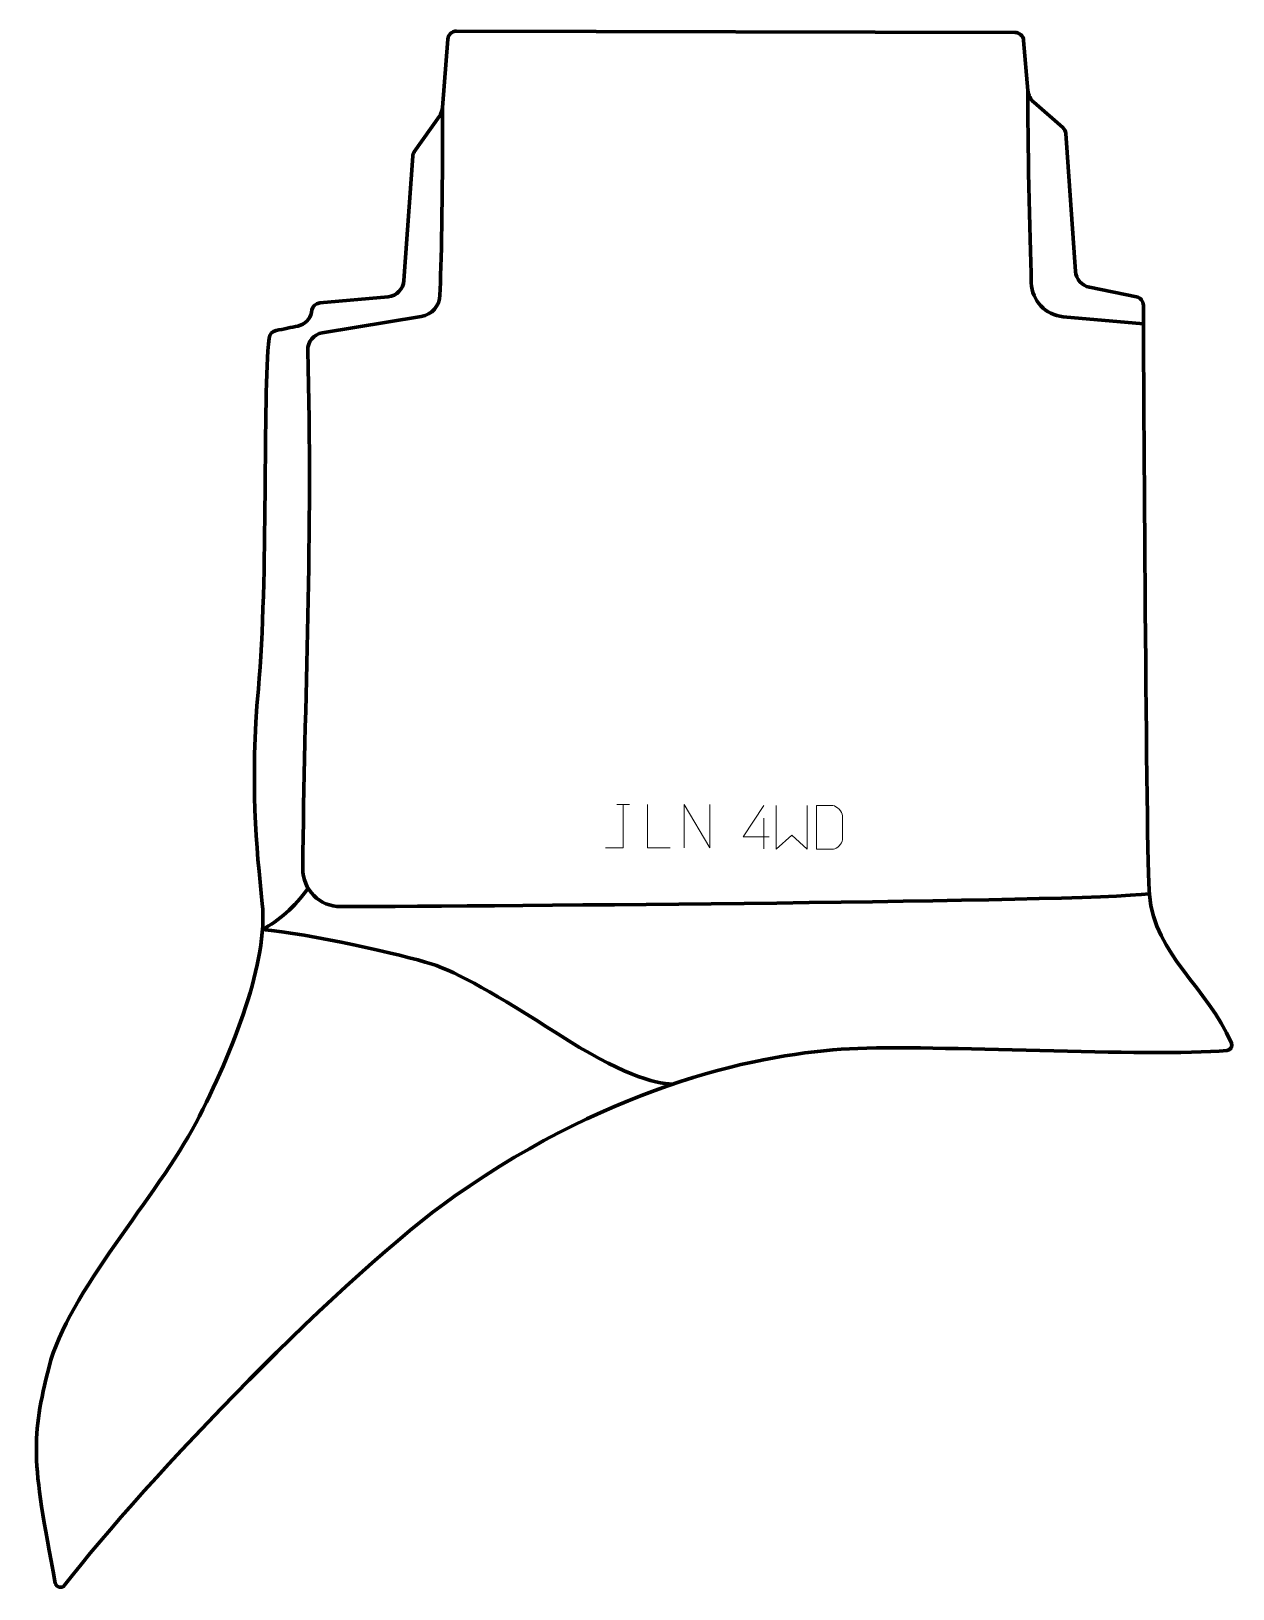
# Model space of a CAD drawing. Header units: millimetres. Extents: x -356 to 332, y -443 to 449.
import ezdxf

# ---------------------------------------------------------------- set-up
doc = ezdxf.new("R2010")
doc.units = ezdxf.units.MM
doc.header["$MEASUREMENT"] = 0
for name, color, linetype in [('layer 1', 7, 'Continuous'), ('layer 2', 7, 'Continuous'), ('layer 3', 7, 'Continuous')]:
    doc.layers.add(name, color=color, linetype=linetype)

msp = doc.modelspace()

# ---------------------------------------------------------------- linework, layer by layer
at = {"layer": 'layer 1', "color": 250, "lineweight": 9}
for points, knots in [([(-26.7519, -19.0207), (-26.7519, -19.0207), (-16.7299, -19.0207), (-16.7299, -19.0207), (-16.7299, -19.0207), (-16.7299, -19.0207), (-16.7299, 5.9329), (-16.7299, 5.9329)], [0, 0, 0, 0, 0.33333333, 0.33333333, 0.33333333, 0.33333333, 1, 1, 1, 1]), ([(10.1328, -19.0208), (10.1328, -19.0208), (-2.8163, -19.0208), (-2.8163, -19.0208), (-2.8163, -19.0208), (-2.8163, -19.0208), (-2.8163, 5.9328), (-2.8163, 5.9328)], [0, 0, 0, 0, 0.33333333, 0.33333333, 0.33333333, 0.33333333, 1, 1, 1, 1]), ([(18.2536, -19.017), (18.2536, -19.017), (18.2536, 5.9365), (18.2536, 5.9365), (18.2536, 5.9365), (18.2536, 5.9365), (32.9084, -19.017), (32.9084, -19.017), (32.9084, -19.017), (32.9084, -19.017), (32.9084, 5.9365), (32.9084, 5.9365)], [0, 0, 0, 0, 0.25, 0.25, 0.25, 0.25, 0.5, 0.5, 0.5, 0.5, 1, 1, 1, 1]), ([(66.87, -12.6917), (66.87, -12.6917), (52.0483, -12.6917), (52.0483, -12.6917), (52.0483, -12.6917), (52.0483, -12.6917), (63.9259, 5.3788), (63.9259, 5.3788)], [0, 0, 0, 0, 0.33333333, 0.33333333, 0.33333333, 0.33333333, 1, 1, 1, 1]), ([(70.9548, 5.2112), (70.9548, 5.2112), (70.9548, -19.7468), (70.9548, -19.7468), (70.9548, -19.7468), (70.9548, -19.7468), (79.7975, -11.6821), (79.7975, -11.6821), (79.7975, -11.6821), (79.7975, -11.6821), (88.6399, -19.7462), (88.6399, -19.7462), (88.6399, -19.7462), (88.6399, -19.7462), (88.6399, 5.2112), (88.6399, 5.2112)], [0, 0, 0, 0, 0.2, 0.2, 0.2, 0.2, 0.4, 0.4, 0.4, 0.4, 0.6, 0.6, 0.6, 0.6, 1, 1, 1, 1]), ([(94.0797, -19.7164), (96.4115, -19.716), (101.3617, -19.74), (103.6932, -19.7403), (103.6932, -19.7403), (105.6182, -19.8457), (108.9368, -16.3041), (108.9256, -14.2868), (108.9256, -14.2868), (108.9252, -8.5167), (108.9252, -6.347), (108.9256, -0.5777), (108.9256, -0.5777), (108.9213, 1.5604), (105.5468, 5.2205), (103.3944, 5.207), (103.3944, 5.207), (101.0687, 5.207), (96.3444, 5.207), (94.0183, 5.207), (94.0183, 5.207), (94.0187, -0.5399), (94.08, -13.9691), (94.0797, -19.7164)], [0, 0, 0, 0, 0.14285714, 0.14285714, 0.14285714, 0.14285714, 0.28571429, 0.28571429, 0.28571429, 0.28571429, 0.42857143, 0.42857143, 0.42857143, 0.42857143, 0.57142857, 0.57142857, 0.57142857, 0.57142857, 0.71428571, 0.71428571, 0.71428571, 0.71428571, 1, 1, 1, 1])]:
    msp.add_open_spline(points, degree=3, knots=knots, dxfattribs=at)
for points in [[(-20.314, 5.9329), (-20.314, 5.9329), (-13.1458, 5.9329), (-13.1458, 5.9329)], [(63.9259, -1.9306), (63.9259, -1.9306), (63.9259, -19.5953), (63.9259, -19.5953)]]:
    msp.add_open_spline(points, degree=3, dxfattribs=at)
at = {"layer": 'layer 2', "color": 12, "lineweight": 200}
msp.add_open_spline([(-112.1116, 448.8338), (-112.1116, 448.8338), (207.6385, 448.1032), (207.6385, 448.1032), (207.6385, 448.1032), (210.229, 448.0971), (212.3854, 446.1086), (212.6076, 443.5209), (212.6076, 443.5209), (212.6076, 443.5209), (215.0723, 414.8051), (215.0723, 414.8051), (215.0723, 414.8051), (215.2945, 412.2174), (216.5094, 409.8175), (218.4614, 408.1105), (218.4614, 408.1105), (218.4614, 408.1105), (235.0195, 393.6304), (235.0195, 393.6304), (235.0195, 393.6304), (236.0161, 392.7587), (236.6274, 391.527), (236.7199, 390.2042), (236.7199, 390.2042), (236.7199, 390.2042), (242.2489, 311.2432), (242.2489, 311.2432), (242.2489, 311.2432), (242.5636, 306.7497), (245.8287, 303.0186), (250.2319, 302.1218), (250.2319, 302.1218), (250.2319, 302.1218), (277.1465, 296.6406), (277.1465, 296.6406), (277.1465, 296.6406), (279.4674, 296.1679), (281.1387, 294.1282), (281.1503, 291.7534), (281.1503, 291.7534), (281.3266, 254.5768), (282.7109, -24.8814), (284.594, -45.7848), (284.594, -45.7848), (287.7283, -80.5791), (317.837, -98.7112), (331.5696, -130.8576), (331.5696, -130.8576), (332.3697, -132.7308), (331.0947, -134.8381), (329.0705, -135.0206), (329.0705, -135.0206), (283.3782, -139.1362), (161.0444, -131.455), (112.9614, -134.071), (112.9614, -134.071), (63.3972, -136.7679), (-20.2479, -153.2141), (-113.1888, -218.4864), (-113.1888, -218.4864), (-175.517, -262.2597), (-290.3405, -381.2195), (-336.5145, -441.3646), (-336.5145, -441.3646), (-338.0916, -443.4192), (-341.3466, -442.6456), (-341.8375, -440.1012), (-341.8375, -440.1012), (-355.6276, -368.6254), (-355.6326, -356.8724), (-345.3893, -316.1611), (-345.3893, -316.1611), (-334.8381, -274.2249), (-283.0065, -218.0452), (-261.3094, -176.5809), (-261.3094, -176.5809), (-239.6119, -135.1179), (-219.8636, -83.1755), (-223.2864, -51.0429), (-223.2864, -51.0429), (-226.7099, -18.9102), (-230.3896, 18.8945), (-225.5336, 72.2044), (-225.5336, 72.2044), (-219.7914, 135.2478), (-223.1257, 239.0243), (-219.434, 272.9735), (-219.434, 272.9735), (-219.1973, 275.1491), (-217.5822, 276.9164), (-215.4419, 277.3458), (-215.4419, 277.3458), (-211.0114, 278.2346), (-206.451, 279.1793), (-202.908, 279.9214), (-202.908, 279.9214), (-198.9835, 280.7436), (-195.9298, 283.8354), (-195.1462, 287.7773), (-195.1462, 287.7773), (-195.1462, 287.7773), (-194.8801, 289.1153), (-194.8801, 289.1153), (-194.8801, 289.1153), (-194.4474, 291.2924), (-192.6378, 292.9254), (-190.4329, 293.1285), (-190.4329, 293.1285), (-190.4329, 293.1285), (-151.2688, 296.7343), (-151.2688, 296.7343), (-151.2688, 296.7343), (-146.3889, 297.1838), (-142.5524, 301.1117), (-142.2058, 306.0124), (-142.2058, 306.0124), (-142.2058, 306.0124), (-137.1776, 377.1689), (-137.1776, 377.1689), (-137.1776, 377.1689), (-137.1135, 378.08), (-136.802, 378.9559), (-136.2775, 379.7026), (-136.2775, 379.7026), (-136.2775, 379.7026), (-121.9019, 400.1578), (-121.9019, 400.1578), (-121.9019, 400.1578), (-120.8645, 401.6342), (-120.2438, 403.3642), (-120.1057, 405.1648), (-120.1057, 405.1648), (-120.1057, 405.1648), (-117.1093, 444.204), (-117.1093, 444.204), (-117.1093, 444.204), (-116.9086, 446.8208), (-114.7292, 448.8399), (-112.1116, 448.8338)], degree=3, knots=[0, 0, 0, 0, 0.02777778, 0.02777778, 0.02777778, 0.02777778, 0.05555556, 0.05555556, 0.05555556, 0.05555556, 0.08333333, 0.08333333, 0.08333333, 0.08333333, 0.11111111, 0.11111111, 0.11111111, 0.11111111, 0.13888889, 0.13888889, 0.13888889, 0.13888889, 0.16666667, 0.16666667, 0.16666667, 0.16666667, 0.19444444, 0.19444444, 0.19444444, 0.19444444, 0.22222222, 0.22222222, 0.22222222, 0.22222222, 0.25, 0.25, 0.25, 0.25, 0.27777778, 0.27777778, 0.27777778, 0.27777778, 0.30555556, 0.30555556, 0.30555556, 0.30555556, 0.33333333, 0.33333333, 0.33333333, 0.33333333, 0.36111111, 0.36111111, 0.36111111, 0.36111111, 0.38888889, 0.38888889, 0.38888889, 0.38888889, 0.41666667, 0.41666667, 0.41666667, 0.41666667, 0.44444444, 0.44444444, 0.44444444, 0.44444444, 0.47222222, 0.47222222, 0.47222222, 0.47222222, 0.5, 0.5, 0.5, 0.5, 0.52777778, 0.52777778, 0.52777778, 0.52777778, 0.55555556, 0.55555556, 0.55555556, 0.55555556, 0.58333333, 0.58333333, 0.58333333, 0.58333333, 0.61111111, 0.61111111, 0.61111111, 0.61111111, 0.63888889, 0.63888889, 0.63888889, 0.63888889, 0.66666667, 0.66666667, 0.66666667, 0.66666667, 0.69444444, 0.69444444, 0.69444444, 0.69444444, 0.72222222, 0.72222222, 0.72222222, 0.72222222, 0.75, 0.75, 0.75, 0.75, 0.77777778, 0.77777778, 0.77777778, 0.77777778, 0.80555556, 0.80555556, 0.80555556, 0.80555556, 0.83333333, 0.83333333, 0.83333333, 0.83333333, 0.86111111, 0.86111111, 0.86111111, 0.86111111, 0.88888889, 0.88888889, 0.88888889, 0.88888889, 0.91666667, 0.91666667, 0.91666667, 0.91666667, 0.94444444, 0.94444444, 0.94444444, 0.94444444, 1, 1, 1, 1], dxfattribs=at)
at = {"layer": 'layer 3', "color": 142, "lineweight": 200}
for points, knots in [([(215.0721, 414.8051), (214.7108, 387.2847), (216.1507, 332.78), (216.9789, 304.6104), (216.9789, 304.6104), (217.2769, 294.4716), (225.1171, 286.1622), (235.2214, 285.2751), (235.2214, 285.2751), (235.2214, 285.2751), (281.2012, 281.239), (281.2012, 281.239)], [0, 0, 0, 0, 0.25, 0.25, 0.25, 0.25, 0.5, 0.5, 0.5, 0.5, 1, 1, 1, 1]), ([(-120.1057, 405.1647), (-119.928, 351.0464), (-120.956, 314.4469), (-121.5726, 297.6612), (-121.5726, 297.6612), (-121.7974, 291.542), (-126.2592, 286.4094), (-132.288, 285.3373), (-132.288, 285.3373), (-132.288, 285.3373), (-189.0214, 276.0427), (-189.0214, 276.0427), (-189.0214, 276.0427), (-193.9005, 275.1751), (-197.4056, 270.8627), (-197.265, 265.9092), (-197.265, 265.9092), (-194.2635, 160.1215), (-199.2471, 65.3411), (-200.1161, -30.8064), (-200.1161, -30.8064), (-200.2254, -42.8882), (-190.4151, -52.7183), (-178.333, -52.6539), (-178.333, -52.6539), (-89.1645, -52.1777), (243.7096, -50.0902), (284.6152, -45.285)], [0, 0, 0, 0, 0.125, 0.125, 0.125, 0.125, 0.25, 0.25, 0.25, 0.25, 0.375, 0.375, 0.375, 0.375, 0.5, 0.5, 0.5, 0.5, 0.625, 0.625, 0.625, 0.625, 0.75, 0.75, 0.75, 0.75, 1, 1, 1, 1]), ([(11.6277, -154.3148), (1.2435, -154.2227), (-18.8387, -148.1872), (-54.1688, -125.5534), (-54.1688, -125.5534), (-89.499, -102.9198), (-110.9037, -90.4474), (-126.6409, -85.3937), (-126.6409, -85.3937), (-142.378, -80.3397), (-196.9906, -68.0513), (-223.1625, -65.7473)], [0, 0, 0, 0, 0.25, 0.25, 0.25, 0.25, 0.5, 0.5, 0.5, 0.5, 1, 1, 1, 1])]:
    msp.add_open_spline(points, degree=3, knots=knots, dxfattribs=at)
msp.add_open_spline([(-197.0242, -42.155), (-205.0062, -53.1242), (-213.788, -60.6951), (-223.1625, -65.7474)], degree=3, dxfattribs=at)

doc.saveas('drawing.dxf')
